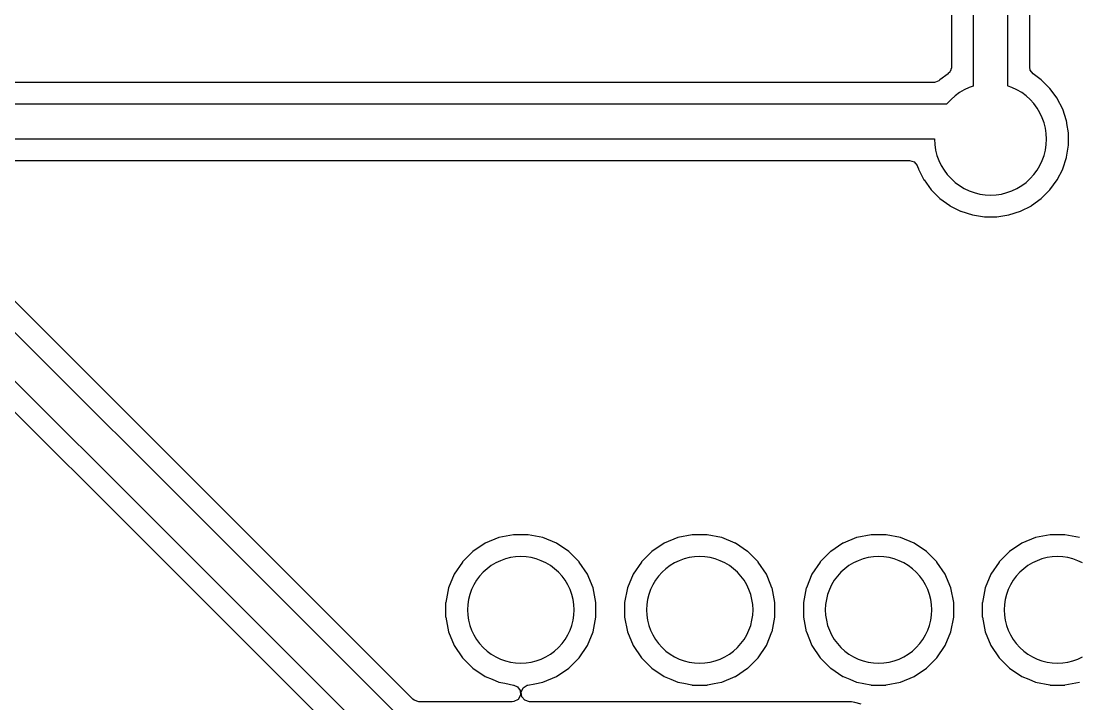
# Model space of a CAD drawing. Header units: metres. Extents: x 92.3 to 181.5, y -134.8 to -50.6.
# Drawn here: x 140.28 to 155.3, y -69.98 to -60.27 of the extents above; entities that cross this region are included whole.
import ezdxf

# ---------------------------------------------------------------- set-up
doc = ezdxf.new("R2010")
doc.units = ezdxf.units.M

msp = doc.modelspace()

# ---------------------------------------------------------------- linework, layer by layer
for points in [[(137.454, -61.945), (153.25, -61.945), (153.25, -61.945), (153.25, -61.945), (153.25, -61.945), (153.25, -61.945), (153.251, -61.945), (153.251, -61.945), (153.251, -61.945), (153.251, -61.945), (153.251, -61.945), (153.251, -61.945), (153.251, -61.945), (153.251, -61.945), (153.251, -61.945), (153.251, -61.945), (153.252, -61.945), (153.252, -61.945), (153.252, -61.945), (153.252, -61.945), (153.252, -61.945), (153.252, -61.946), (153.252, -61.946), (153.252, -61.946), (153.252, -61.946), (153.252, -61.946), (153.252, -61.946), (153.252, -61.946), (153.253, -61.946), (153.253, -61.946), (153.253, -61.946), (153.253, -61.946), (153.253, -61.946), (153.253, -61.946), (153.253, -61.946), (153.253, -61.946), (153.253, -61.946), (153.253, -61.946), (153.253, -61.946), (153.253, -61.947), (153.254, -61.947), (153.254, -61.947), (153.254, -61.947), (153.254, -61.947), (153.254, -61.947), (153.254, -61.947), (153.254, -61.947), (153.254, -61.947), (153.254, -61.947), (153.254, -61.947), (153.254, -61.947), (153.254, -61.947), (153.254, -61.947), (153.254, -61.948), (153.254, -61.948), (153.254, -61.948), (153.254, -61.948), (153.254, -61.948), (153.255, -61.948), (153.255, -61.948), (153.255, -61.948), (153.255, -61.948), (153.255, -61.948), (153.255, -61.949), (153.255, -61.949), (153.255, -61.949), (153.255, -61.949), (153.255, -61.949), (153.255, -61.949), (153.255, -61.949), (153.255, -61.949), (153.255, -61.949), (153.255, -61.949), (153.255, -61.95), (153.255, -61.95), (153.255, -61.95), (153.255, -61.95), (153.255, -61.95), (153.259, -62.028), (153.27, -62.105), (153.289, -62.181), (153.316, -62.254), (153.349, -62.325), (153.389, -62.392), (153.435, -62.454), (153.488, -62.512), (153.546, -62.565), (153.608, -62.611), (153.675, -62.651), (153.746, -62.684), (153.819, -62.711), (153.895, -62.73), (153.972, -62.741), (154.05, -62.745), (154.128, -62.741), (154.205, -62.73), (154.281, -62.711), (154.354, -62.684), (154.425, -62.651), (154.492, -62.611), (154.554, -62.565), (154.612, -62.512), (154.665, -62.454), (154.711, -62.392), (154.751, -62.325), (154.784, -62.254), (154.811, -62.181), (154.83, -62.105), (154.841, -62.028), (154.845, -61.95), (154.841, -61.872), (154.83, -61.795), (154.811, -61.719), (154.784, -61.646), (154.751, -61.575), (154.711, -61.508), (154.665, -61.446), (154.612, -61.388), (154.554, -61.335), (154.492, -61.289), (154.425, -61.249), (154.354, -61.216), (154.298, -61.196), (154.298, -61.196), (154.298, -61.196), (154.298, -61.195), (154.298, -61.195), (154.298, -61.195), (154.298, -61.195), (154.298, -61.195), (154.298, -61.195), (154.298, -61.195), (154.298, -61.195), (154.298, -61.195), (154.297, -61.195), (154.297, -61.195), (154.297, -61.195), (154.297, -61.195), (154.297, -61.195), (154.297, -61.195), (154.297, -61.195), (154.297, -61.195), (154.297, -61.195), (154.297, -61.195), (154.297, -61.194), (154.297, -61.194), (154.296, -61.194), (154.296, -61.194), (154.296, -61.194), (154.296, -61.194), (154.296, -61.194), (154.296, -61.194), (154.296, -61.194), (154.296, -61.194), (154.296, -61.194), (154.296, -61.194), (154.296, -61.193), (154.296, -61.193), (154.296, -61.193), (154.296, -61.193), (154.296, -61.193), (154.296, -61.193), (154.296, -61.193), (154.296, -61.193), (154.295, -61.193), (154.295, -61.193), (154.295, -61.192), (154.295, -61.192), (154.295, -61.192), (154.295, -61.192), (154.295, -61.192), (154.295, -61.192), (154.295, -61.192), (154.295, -61.192), (154.295, -61.192), (154.295, -61.192), (154.295, -61.191), (154.295, -61.191), (154.295, -61.191), (154.295, -61.191), (154.295, -61.191), (154.295, -61.191), (154.295, -61.191), (154.295, -61.191), (154.295, -57.191)], [(153.805, -57.224), (153.805, -61.191), (153.805, -61.191), (153.805, -61.191), (153.805, -61.191), (153.805, -61.191), (153.805, -61.191), (153.805, -61.191), (153.805, -61.191), (153.805, -61.192), (153.805, -61.192), (153.805, -61.192), (153.805, -61.192), (153.805, -61.192), (153.805, -61.192), (153.805, -61.192), (153.805, -61.192), (153.805, -61.192), (153.805, -61.192), (153.805, -61.193), (153.805, -61.193), (153.804, -61.193), (153.804, -61.193), (153.804, -61.193), (153.804, -61.193), (153.804, -61.193), (153.804, -61.193), (153.804, -61.193), (153.804, -61.193), (153.804, -61.194), (153.804, -61.194), (153.804, -61.194), (153.804, -61.194), (153.804, -61.194), (153.804, -61.194), (153.804, -61.194), (153.804, -61.194), (153.804, -61.194), (153.804, -61.194), (153.803, -61.194), (153.803, -61.194), (153.803, -61.195), (153.803, -61.195), (153.803, -61.195), (153.803, -61.195), (153.803, -61.195), (153.803, -61.195), (153.803, -61.195), (153.803, -61.195), (153.803, -61.195), (153.803, -61.195), (153.802, -61.195), (153.802, -61.195), (153.802, -61.195), (153.802, -61.195), (153.802, -61.195), (153.802, -61.195), (153.802, -61.195), (153.802, -61.195), (153.802, -61.195), (153.802, -61.196), (153.802, -61.196), (153.802, -61.196), (153.746, -61.216), (153.675, -61.249), (153.608, -61.289), (153.546, -61.335), (153.488, -61.388), (153.435, -61.446), (153.43, -61.453), (153.43, -61.453), (153.43, -61.453), (153.43, -61.453), (153.43, -61.453), (153.43, -61.453), (153.43, -61.453), (153.43, -61.453), (153.43, -61.453), (153.43, -61.454), (153.43, -61.454), (153.429, -61.454), (153.429, -61.454), (153.429, -61.454), (153.429, -61.454), (153.429, -61.454), (153.429, -61.454), (153.429, -61.454), (153.429, -61.454), (153.429, -61.454), (153.429, -61.454), (153.429, -61.454), (153.429, -61.454), (153.428, -61.454), (153.428, -61.454), (153.428, -61.454), (153.428, -61.454), (153.428, -61.454), (153.428, -61.454), (153.428, -61.455), (153.428, -61.455), (153.428, -61.455), (153.428, -61.455), (153.428, -61.455), (153.427, -61.455), (153.427, -61.455), (153.427, -61.455), (153.427, -61.455), (153.427, -61.455), (153.427, -61.455), (153.427, -61.455), (153.427, -61.455), (153.427, -61.455), (153.427, -61.455), (153.427, -61.455), (153.427, -61.455), (153.426, -61.455), (153.426, -61.455), (153.426, -61.455), (153.426, -61.455), (123.411, -61.455)], [(153.494, -57.507), (153.494, -60.926), (153.493, -60.93), (153.493, -60.93), (153.493, -60.93), (153.493, -60.93), (153.493, -60.93), (153.493, -60.93), (153.493, -60.93), (153.493, -60.93), (153.493, -60.93), (153.493, -60.931), (153.493, -60.931), (153.493, -60.931), (153.493, -60.931), (153.493, -60.931), (153.493, -60.931), (153.493, -60.931), (153.493, -60.931), (153.493, -60.931), (153.493, -60.931), (153.493, -60.932), (153.493, -60.932), (153.493, -60.932), (153.493, -60.932), (153.493, -60.932), (153.493, -60.932), (153.494, -60.935), (153.484, -60.962), (153.484, -60.963), (153.484, -60.963), (153.484, -60.963), (153.484, -60.963), (153.475, -60.991), (153.472, -60.994), (153.472, -60.994), (153.472, -60.995), (153.472, -60.995), (153.472, -60.995), (153.472, -60.995), (153.472, -60.995), (153.472, -60.995), (153.472, -60.995), (153.472, -60.995), (153.472, -60.995), (153.472, -60.995), (153.471, -60.995), (153.471, -60.995), (153.471, -60.996), (153.471, -60.996), (153.471, -60.996), (153.471, -60.996), (153.471, -60.996), (153.471, -60.996), (153.47, -60.998), (153.45, -61.018), (153.45, -61.019), (153.45, -61.019), (153.45, -61.019), (153.45, -61.019), (153.446, -61.022), (153.446, -61.022), (153.33, -61.107), (153.33, -61.107), (153.33, -61.107), (153.33, -61.107), (153.33, -61.107), (153.33, -61.107), (153.33, -61.107), (153.33, -61.107), (153.33, -61.107), (153.33, -61.107), (153.321, -61.116), (153.315, -61.12), (153.291, -61.129), (153.29, -61.129), (153.29, -61.129), (153.29, -61.129), (153.29, -61.13), (153.29, -61.13), (153.29, -61.13), (153.268, -61.142), (153.253, -61.143), (153.253, -61.143), (153.253, -61.143), (153.253, -61.143), (153.253, -61.143), (153.253, -61.143), (153.253, -61.143), (153.253, -61.143), (153.253, -61.143), (153.252, -61.143), (153.252, -61.143), (153.252, -61.144), (153.252, -61.144), (153.252, -61.144), (153.252, -61.144), (153.251, -61.144), (153.251, -61.144), (153.25, -61.144), (153.25, -61.144), (153.25, -61.144), (153.25, -61.144), (153.25, -61.144), (153.25, -61.144), (153.25, -61.144), (153.25, -61.144), (153.25, -61.144), (153.25, -61.144), (153.25, -61.144), (153.249, -61.144), (153.249, -61.144), (153.249, -61.144), (153.249, -61.144), (153.249, -61.144), (153.243, -61.144), (123.608, -61.144)], [(138.478, -62.256), (152.9, -62.256), (152.965, -62.275), (153.009, -62.326), (153.014, -62.338), (153.025, -62.374), (153.025, -62.374), (153.025, -62.374), (153.025, -62.374), (153.026, -62.374), (153.026, -62.374), (153.026, -62.374), (153.026, -62.375), (153.026, -62.375), (153.026, -62.375), (153.071, -62.464), (153.104, -62.529), (153.104, -62.529), (153.104, -62.529), (153.104, -62.529), (153.105, -62.529), (153.105, -62.529), (153.105, -62.529), (153.105, -62.53), (153.105, -62.53), (153.105, -62.53), (153.207, -62.67), (153.207, -62.67), (153.207, -62.67), (153.207, -62.67), (153.207, -62.67), (153.207, -62.67), (153.207, -62.67), (153.207, -62.67), (153.207, -62.67), (153.207, -62.67), (153.33, -62.793), (153.33, -62.793), (153.33, -62.793), (153.33, -62.793), (153.33, -62.793), (153.33, -62.793), (153.33, -62.793), (153.33, -62.793), (153.33, -62.793), (153.33, -62.793), (153.47, -62.895), (153.47, -62.895), (153.47, -62.895), (153.471, -62.895), (153.471, -62.895), (153.471, -62.895), (153.471, -62.896), (153.471, -62.896), (153.471, -62.896), (153.471, -62.896), (153.625, -62.974), (153.625, -62.974), (153.625, -62.974), (153.626, -62.974), (153.626, -62.974), (153.626, -62.974), (153.626, -62.975), (153.626, -62.975), (153.626, -62.975), (153.626, -62.975), (153.791, -63.028), (153.791, -63.028), (153.791, -63.028), (153.791, -63.028), (153.791, -63.028), (153.791, -63.028), (153.791, -63.028), (153.791, -63.028), (153.791, -63.028), (153.792, -63.028), (153.963, -63.055), (153.963, -63.055), (153.963, -63.055), (153.963, -63.056), (153.963, -63.056), (153.963, -63.056), (153.963, -63.056), (153.963, -63.056), (153.963, -63.056), (153.963, -63.056), (154.137, -63.056), (154.137, -63.056), (154.137, -63.056), (154.137, -63.056), (154.137, -63.056), (154.137, -63.056), (154.137, -63.056), (154.137, -63.055), (154.137, -63.055), (154.137, -63.055), (154.308, -63.028), (154.309, -63.028), (154.309, -63.028), (154.309, -63.028), (154.309, -63.028), (154.309, -63.028), (154.309, -63.028), (154.309, -63.028), (154.309, -63.028), (154.309, -63.028), (154.474, -62.975), (154.474, -62.975), (154.474, -62.975), (154.474, -62.975), (154.474, -62.974), (154.474, -62.974), (154.474, -62.974), (154.475, -62.974), (154.475, -62.974), (154.475, -62.974), (154.629, -62.896), (154.629, -62.896), (154.629, -62.896), (154.629, -62.896), (154.629, -62.895), (154.629, -62.895), (154.629, -62.895), (154.63, -62.895), (154.63, -62.895), (154.63, -62.895), (154.77, -62.793), (154.77, -62.793), (154.77, -62.793), (154.77, -62.793), (154.77, -62.793), (154.77, -62.793), (154.77, -62.793), (154.77, -62.793), (154.77, -62.793), (154.77, -62.793), (154.893, -62.67), (154.893, -62.67), (154.893, -62.67), (154.893, -62.67), (154.893, -62.67), (154.893, -62.67), (154.893, -62.67), (154.893, -62.67), (154.893, -62.67), (154.893, -62.67), (154.995, -62.53), (154.995, -62.53), (154.995, -62.53), (154.995, -62.529), (154.995, -62.529), (154.995, -62.529), (154.996, -62.529), (154.996, -62.529), (154.996, -62.529), (154.996, -62.529), (155.074, -62.375), (155.074, -62.375), (155.074, -62.375), (155.074, -62.374), (155.074, -62.374), (155.074, -62.374), (155.075, -62.374), (155.075, -62.374), (155.075, -62.374), (155.075, -62.374), (155.128, -62.209), (155.128, -62.209), (155.128, -62.209), (155.128, -62.209), (155.128, -62.209), (155.128, -62.209), (155.128, -62.209), (155.128, -62.209), (155.128, -62.209), (155.128, -62.208), (155.155, -62.037), (155.155, -62.037), (155.155, -62.037), (155.155, -62.037), (155.155, -62.037), (155.155, -62.037), (155.155, -62.037), (155.155, -62.037), (155.155, -62.037), (155.155, -62.037), (155.155, -61.863), (155.155, -61.863), (155.155, -61.863), (155.155, -61.863), (155.155, -61.863), (155.155, -61.863), (155.155, -61.863), (155.155, -61.863), (155.155, -61.863), (155.155, -61.863), (155.134, -61.727), (155.132, -61.713), (155.128, -61.692), (155.128, -61.691), (155.128, -61.691), (155.128, -61.691), (155.128, -61.691), (155.128, -61.691), (155.128, -61.691), (155.128, -61.691), (155.128, -61.691), (155.128, -61.691), (155.075, -61.526), (155.075, -61.526), (155.075, -61.526), (155.075, -61.526), (155.074, -61.526), (155.074, -61.526), (155.074, -61.526), (155.074, -61.525), (155.074, -61.525), (155.074, -61.525), (154.996, -61.371), (154.996, -61.371), (154.996, -61.371), (154.996, -61.371), (154.995, -61.371), (154.995, -61.371), (154.995, -61.371), (154.995, -61.37), (154.995, -61.37), (154.995, -61.37), (154.893, -61.23), (154.893, -61.23), (154.893, -61.23), (154.893, -61.23), (154.893, -61.23), (154.893, -61.23), (154.893, -61.23), (154.893, -61.23), (154.893, -61.23), (154.893, -61.23), (154.77, -61.107), (154.77, -61.107), (154.77, -61.107), (154.77, -61.107), (154.77, -61.107), (154.77, -61.107), (154.77, -61.107), (154.77, -61.107), (154.77, -61.107), (154.77, -61.107), (154.655, -61.023), (154.614, -60.969), (154.606, -60.926), (154.606, -57.438)], [(136.75, -61.947), (145.477, -70.673)], [(145.75, -70.253), (137.45, -61.954)], [(136.655, -62.291), (145.308, -70.944)], [(152.214, -69.982), (152.124, -69.958), (152.074, -69.945), (152.074, -69.945), (152.074, -69.945), (152.073, -69.945), (152.073, -69.945), (152.073, -69.945), (152.073, -69.945), (152.073, -69.945), (152.073, -69.945), (152.073, -69.945), (152.073, -69.945), (152.073, -69.945), (152.073, -69.945), (152.073, -69.945), (152.072, -69.945), (147.502, -69.945), (147.437, -69.925), (147.393, -69.875), (147.383, -69.809), (147.411, -69.748), (147.468, -69.711), (147.48, -69.709), (147.48, -69.709), (147.48, -69.709), (147.48, -69.709), (147.48, -69.709), (147.48, -69.709), (147.48, -69.709), (147.48, -69.709), (147.481, -69.709), (147.481, -69.709), (147.481, -69.709), (147.481, -69.709), (147.481, -69.709), (147.481, -69.709), (147.481, -69.708), (147.481, -69.708), (147.481, -69.708), (147.481, -69.708), (147.481, -69.708), (147.481, -69.708), (147.577, -69.689), (147.691, -69.667), (147.691, -69.667), (147.691, -69.667), (147.691, -69.666), (147.691, -69.666), (147.691, -69.666), (147.691, -69.666), (147.692, -69.666), (147.692, -69.666), (147.692, -69.666), (147.885, -69.586), (147.885, -69.586), (147.885, -69.586), (147.886, -69.586), (147.886, -69.586), (147.886, -69.586), (147.886, -69.586), (147.886, -69.586), (147.886, -69.586), (147.886, -69.586), (148.06, -69.469), (148.06, -69.469), (148.06, -69.469), (148.06, -69.469), (148.06, -69.469), (148.06, -69.469), (148.061, -69.469), (148.061, -69.469), (148.061, -69.469), (148.061, -69.469), (148.209, -69.321), (148.209, -69.321), (148.209, -69.321), (148.209, -69.321), (148.209, -69.32), (148.209, -69.32), (148.209, -69.32), (148.209, -69.32), (148.209, -69.32), (148.209, -69.32), (148.326, -69.146), (148.326, -69.146), (148.326, -69.146), (148.326, -69.146), (148.326, -69.146), (148.326, -69.146), (148.326, -69.146), (148.326, -69.145), (148.326, -69.145), (148.326, -69.145), (148.406, -68.952), (148.406, -68.952), (148.406, -68.952), (148.406, -68.951), (148.406, -68.951), (148.406, -68.951), (148.406, -68.951), (148.407, -68.951), (148.407, -68.951), (148.407, -68.951), (148.447, -68.746), (148.447, -68.746), (148.447, -68.745), (148.447, -68.745), (148.447, -68.745), (148.447, -68.745), (148.447, -68.745), (148.447, -68.745), (148.447, -68.745), (148.447, -68.745), (148.447, -68.535), (148.447, -68.535), (148.447, -68.535), (148.447, -68.535), (148.447, -68.535), (148.447, -68.535), (148.447, -68.535), (148.447, -68.535), (148.447, -68.534), (148.447, -68.534), (148.447, -68.534), (148.407, -68.329), (148.407, -68.329), (148.407, -68.329), (148.406, -68.329), (148.406, -68.329), (148.406, -68.329), (148.406, -68.329), (148.406, -68.328), (148.406, -68.328), (148.406, -68.328), (148.345, -68.181), (148.326, -68.135), (148.326, -68.135), (148.326, -68.135), (148.326, -68.134), (148.326, -68.134), (148.326, -68.134), (148.326, -68.134), (148.326, -68.134), (148.326, -68.134), (148.326, -68.134), (148.209, -67.96), (148.209, -67.96), (148.209, -67.96), (148.209, -67.96), (148.209, -67.96), (148.209, -67.96), (148.209, -67.959), (148.209, -67.959), (148.209, -67.959), (148.209, -67.959), (148.061, -67.811), (148.061, -67.811), (148.061, -67.811), (148.061, -67.811), (148.06, -67.811), (148.06, -67.811), (148.06, -67.811), (148.06, -67.811), (148.06, -67.811), (148.06, -67.811), (147.886, -67.694), (147.886, -67.694), (147.886, -67.694), (147.886, -67.694), (147.886, -67.694), (147.886, -67.694), (147.886, -67.694), (147.885, -67.694), (147.885, -67.694), (147.885, -67.694), (147.692, -67.614), (147.692, -67.614), (147.692, -67.614), (147.692, -67.614), (147.691, -67.614), (147.691, -67.614), (147.691, -67.614), (147.691, -67.614), (147.691, -67.614), (147.691, -67.613), (147.691, -67.613), (147.691, -67.613), (147.691, -67.613), (147.691, -67.613), (147.691, -67.613), (147.486, -67.573), (147.486, -67.573), (147.485, -67.573), (147.485, -67.573), (147.485, -67.573), (147.485, -67.573), (147.485, -67.573), (147.485, -67.573), (147.485, -67.573), (147.485, -67.573), (147.275, -67.573), (147.275, -67.573), (147.275, -67.573), (147.275, -67.573), (147.275, -67.573), (147.275, -67.573), (147.275, -67.573), (147.275, -67.573), (147.274, -67.573), (147.274, -67.573), (147.069, -67.613), (147.069, -67.613), (147.069, -67.613), (147.069, -67.613), (147.069, -67.613), (147.069, -67.613), (147.069, -67.614), (147.069, -67.614), (147.069, -67.614), (147.069, -67.614), (147.069, -67.614), (147.068, -67.614), (147.068, -67.614), (147.068, -67.614), (147.068, -67.614), (146.875, -67.694), (146.875, -67.694), (146.875, -67.694), (146.874, -67.694), (146.874, -67.694), (146.874, -67.694), (146.874, -67.694), (146.874, -67.694), (146.874, -67.694), (146.874, -67.694), (146.7, -67.811), (146.7, -67.811), (146.7, -67.811), (146.7, -67.811), (146.7, -67.811), (146.7, -67.811), (146.699, -67.811), (146.699, -67.811), (146.699, -67.811), (146.699, -67.811), (146.551, -67.959), (146.551, -67.959), (146.551, -67.959), (146.551, -67.959), (146.551, -67.96), (146.551, -67.96), (146.551, -67.96), (146.551, -67.96), (146.551, -67.96), (146.551, -67.96), (146.434, -68.134), (146.434, -68.134), (146.434, -68.134), (146.434, -68.134), (146.434, -68.134), (146.434, -68.134), (146.434, -68.134), (146.434, -68.135), (146.434, -68.135), (146.434, -68.135), (146.354, -68.328), (146.354, -68.328), (146.354, -68.328), (146.354, -68.328), (146.354, -68.329), (146.354, -68.329), (146.354, -68.329), (146.354, -68.329), (146.354, -68.329), (146.353, -68.329), (146.353, -68.329), (146.353, -68.329), (146.353, -68.329), (146.353, -68.329), (146.353, -68.329), (146.313, -68.534), (146.313, -68.534), (146.313, -68.535), (146.313, -68.535), (146.313, -68.535), (146.313, -68.535), (146.312, -68.535), (146.312, -68.535), (146.312, -68.535), (146.312, -68.535), (146.312, -68.745), (146.312, -68.745), (146.312, -68.745), (146.312, -68.745), (146.313, -68.745), (146.313, -68.745), (146.313, -68.745), (146.313, -68.745), (146.313, -68.746), (146.313, -68.746), (146.353, -68.951), (146.353, -68.951), (146.353, -68.951), (146.353, -68.951), (146.353, -68.951), (146.353, -68.951), (146.354, -68.951), (146.354, -68.951), (146.354, -68.951), (146.354, -68.951), (146.354, -68.951), (146.354, -68.952), (146.354, -68.952), (146.354, -68.952), (146.354, -68.952), (146.434, -69.145), (146.434, -69.145), (146.434, -69.145), (146.434, -69.146), (146.434, -69.146), (146.434, -69.146), (146.434, -69.146), (146.434, -69.146), (146.434, -69.146), (146.434, -69.146), (146.551, -69.32), (146.551, -69.32), (146.551, -69.32), (146.551, -69.32), (146.551, -69.32), (146.551, -69.32), (146.551, -69.321), (146.551, -69.321), (146.551, -69.321), (146.551, -69.321), (146.699, -69.469), (146.699, -69.469), (146.699, -69.469), (146.699, -69.469), (146.7, -69.469), (146.7, -69.469), (146.7, -69.469), (146.7, -69.469), (146.7, -69.469), (146.7, -69.469), (146.874, -69.586), (146.874, -69.586), (146.874, -69.586), (146.874, -69.586), (146.874, -69.586), (146.874, -69.586), (146.874, -69.586), (146.875, -69.586), (146.875, -69.586), (146.875, -69.586), (146.971, -69.626), (147.068, -69.666), (147.068, -69.666), (147.068, -69.666), (147.069, -69.666), (147.069, -69.666), (147.069, -69.666), (147.069, -69.666), (147.069, -69.667), (147.069, -69.667), (147.069, -69.667), (147.153, -69.683), (147.276, -69.708), (147.276, -69.708), (147.276, -69.708), (147.276, -69.708), (147.276, -69.708), (147.276, -69.708), (147.276, -69.708), (147.276, -69.708), (147.276, -69.708), (147.277, -69.708), (147.277, -69.709), (147.277, -69.709), (147.277, -69.709), (147.277, -69.709), (147.277, -69.709), (147.277, -69.709), (147.277, -69.709), (147.277, -69.709), (147.277, -69.709), (147.277, -69.709), (147.277, -69.709), (147.277, -69.709), (147.277, -69.71), (147.277, -69.71), (147.277, -69.71), (147.278, -69.71), (147.278, -69.71), (147.278, -69.71), (147.278, -69.71), (147.278, -69.71), (147.278, -69.71), (147.278, -69.71), (147.278, -69.71), (147.278, -69.71), (147.278, -69.71), (147.278, -69.71), (147.278, -69.71), (147.279, -69.71), (147.279, -69.71), (147.279, -69.71), (147.279, -69.711), (147.279, -69.711), (147.279, -69.711), (147.333, -69.732), (147.371, -69.787), (147.374, -69.854), (147.341, -69.912), (147.281, -69.942), (147.259, -69.945), (145.93, -69.945), (145.865, -69.925), (145.845, -69.909), (138.395, -62.459)], [(148.853, -68.534), (148.853, -68.534), (148.853, -68.535), (148.853, -68.535), (148.853, -68.535), (148.853, -68.535), (148.852, -68.535), (148.852, -68.535), (148.852, -68.535), (148.852, -68.535), (148.852, -68.745), (148.852, -68.745), (148.852, -68.745), (148.852, -68.745), (148.853, -68.745), (148.853, -68.745), (148.853, -68.745), (148.853, -68.745), (148.853, -68.746), (148.853, -68.746), (148.893, -68.951), (148.893, -68.951), (148.893, -68.951), (148.893, -68.951), (148.893, -68.951), (148.893, -68.951), (148.894, -68.951), (148.894, -68.951), (148.894, -68.951), (148.894, -68.951), (148.894, -68.951), (148.894, -68.952), (148.894, -68.952), (148.894, -68.952), (148.894, -68.952), (148.974, -69.145), (148.974, -69.145), (148.974, -69.145), (148.974, -69.146), (148.974, -69.146), (148.974, -69.146), (148.974, -69.146), (148.974, -69.146), (148.974, -69.146), (148.974, -69.146), (149.091, -69.32), (149.091, -69.32), (149.091, -69.32), (149.091, -69.32), (149.091, -69.32), (149.091, -69.32), (149.091, -69.321), (149.091, -69.321), (149.091, -69.321), (149.091, -69.321), (149.239, -69.469), (149.239, -69.469), (149.239, -69.469), (149.239, -69.469), (149.24, -69.469), (149.24, -69.469), (149.24, -69.469), (149.24, -69.469), (149.24, -69.469), (149.24, -69.469), (149.414, -69.586), (149.414, -69.586), (149.414, -69.586), (149.414, -69.586), (149.414, -69.586), (149.414, -69.586), (149.414, -69.586), (149.415, -69.586), (149.415, -69.586), (149.415, -69.586), (149.511, -69.626), (149.608, -69.666), (149.608, -69.666), (149.608, -69.666), (149.609, -69.666), (149.609, -69.666), (149.609, -69.666), (149.609, -69.666), (149.609, -69.667), (149.609, -69.667), (149.609, -69.667), (149.693, -69.683), (149.809, -69.706), (149.809, -69.706), (149.814, -69.707), (149.814, -69.707), (149.815, -69.707), (149.815, -69.707), (149.815, -69.708), (149.815, -69.708), (149.815, -69.708), (149.815, -69.708), (149.815, -69.708), (149.815, -69.708), (150.025, -69.708), (150.025, -69.708), (150.025, -69.708), (150.025, -69.708), (150.025, -69.708), (150.025, -69.708), (150.025, -69.707), (150.025, -69.707), (150.026, -69.707), (150.026, -69.707), (150.031, -69.706), (150.124, -69.688), (150.231, -69.667), (150.231, -69.667), (150.231, -69.667), (150.231, -69.666), (150.231, -69.666), (150.231, -69.666), (150.231, -69.666), (150.232, -69.666), (150.232, -69.666), (150.232, -69.666), (150.425, -69.586), (150.425, -69.586), (150.425, -69.586), (150.426, -69.586), (150.426, -69.586), (150.426, -69.586), (150.426, -69.586), (150.426, -69.586), (150.426, -69.586), (150.426, -69.586), (150.6, -69.469), (150.6, -69.469), (150.6, -69.469), (150.6, -69.469), (150.6, -69.469), (150.6, -69.469), (150.601, -69.469), (150.601, -69.469), (150.601, -69.469), (150.601, -69.469), (150.749, -69.321), (150.749, -69.321), (150.749, -69.321), (150.749, -69.321), (150.749, -69.32), (150.749, -69.32), (150.749, -69.32), (150.749, -69.32), (150.749, -69.32), (150.749, -69.32), (150.866, -69.146), (150.866, -69.146), (150.866, -69.146), (150.866, -69.146), (150.866, -69.146), (150.866, -69.146), (150.866, -69.146), (150.866, -69.145), (150.866, -69.145), (150.866, -69.145), (150.946, -68.952), (150.946, -68.952), (150.946, -68.952), (150.946, -68.951), (150.946, -68.951), (150.946, -68.951), (150.946, -68.951), (150.947, -68.951), (150.947, -68.951), (150.947, -68.951), (150.987, -68.746), (150.987, -68.746), (150.987, -68.745), (150.987, -68.745), (150.987, -68.745), (150.987, -68.745), (150.987, -68.745), (150.987, -68.745), (150.987, -68.745), (150.987, -68.745), (150.987, -68.535), (150.987, -68.535), (150.987, -68.535), (150.987, -68.535), (150.987, -68.535), (150.987, -68.535), (150.987, -68.535), (150.987, -68.535), (150.987, -68.534), (150.987, -68.534), (150.987, -68.534), (150.947, -68.329), (150.947, -68.329), (150.947, -68.329), (150.946, -68.329), (150.946, -68.329), (150.946, -68.329), (150.946, -68.329), (150.946, -68.328), (150.946, -68.328), (150.946, -68.328), (150.885, -68.181), (150.866, -68.135), (150.866, -68.135), (150.866, -68.135), (150.866, -68.134), (150.866, -68.134), (150.866, -68.134), (150.866, -68.134), (150.866, -68.134), (150.866, -68.134), (150.866, -68.134), (150.749, -67.96), (150.749, -67.96), (150.749, -67.96), (150.749, -67.96), (150.749, -67.96), (150.749, -67.96), (150.749, -67.959), (150.749, -67.959), (150.749, -67.959), (150.749, -67.959), (150.601, -67.811), (150.601, -67.811), (150.601, -67.811), (150.601, -67.811), (150.6, -67.811), (150.6, -67.811), (150.6, -67.811), (150.6, -67.811), (150.6, -67.811), (150.6, -67.811), (150.426, -67.694), (150.426, -67.694), (150.426, -67.694), (150.426, -67.694), (150.426, -67.694), (150.426, -67.694), (150.426, -67.694), (150.425, -67.694), (150.425, -67.694), (150.425, -67.694), (150.232, -67.614), (150.232, -67.614), (150.232, -67.614), (150.232, -67.614), (150.231, -67.614), (150.231, -67.614), (150.231, -67.614), (150.231, -67.614), (150.231, -67.614), (150.231, -67.613), (150.231, -67.613), (150.231, -67.613), (150.231, -67.613), (150.231, -67.613), (150.231, -67.613), (150.026, -67.573), (150.026, -67.573), (150.025, -67.573), (150.025, -67.573), (150.025, -67.573), (150.025, -67.573), (150.025, -67.573), (150.025, -67.573), (150.025, -67.573), (150.025, -67.573), (149.815, -67.573), (149.815, -67.573), (149.815, -67.573), (149.815, -67.573), (149.815, -67.573), (149.815, -67.573), (149.815, -67.573), (149.815, -67.573), (149.814, -67.573), (149.814, -67.573), (149.609, -67.613), (149.609, -67.613), (149.609, -67.613), (149.609, -67.613), (149.609, -67.613), (149.609, -67.613), (149.609, -67.614), (149.609, -67.614), (149.609, -67.614), (149.609, -67.614), (149.609, -67.614), (149.608, -67.614), (149.608, -67.614), (149.608, -67.614), (149.608, -67.614), (149.415, -67.694), (149.415, -67.694), (149.415, -67.694), (149.414, -67.694), (149.414, -67.694), (149.414, -67.694), (149.414, -67.694), (149.414, -67.694), (149.414, -67.694), (149.414, -67.694), (149.24, -67.811), (149.24, -67.811), (149.24, -67.811), (149.24, -67.811), (149.24, -67.811), (149.24, -67.811), (149.239, -67.811), (149.239, -67.811), (149.239, -67.811), (149.239, -67.811), (149.091, -67.959), (149.091, -67.959), (149.091, -67.959), (149.091, -67.959), (149.091, -67.96), (149.091, -67.96), (149.091, -67.96), (149.091, -67.96), (149.091, -67.96), (149.091, -67.96), (148.974, -68.134), (148.974, -68.134), (148.974, -68.134), (148.974, -68.134), (148.974, -68.134), (148.974, -68.134), (148.974, -68.134), (148.974, -68.135), (148.974, -68.135), (148.974, -68.135), (148.894, -68.328), (148.894, -68.328), (148.894, -68.328), (148.894, -68.328), (148.894, -68.329), (148.894, -68.329), (148.894, -68.329), (148.894, -68.329), (148.894, -68.329), (148.893, -68.329), (148.893, -68.329), (148.893, -68.329), (148.893, -68.329), (148.893, -68.329), (148.893, -68.329), (148.853, -68.534), (148.853, -68.534)], [(151.393, -68.534), (151.393, -68.534), (151.393, -68.535), (151.393, -68.535), (151.393, -68.535), (151.393, -68.535), (151.392, -68.535), (151.392, -68.535), (151.392, -68.535), (151.392, -68.535), (151.392, -68.745), (151.392, -68.745), (151.392, -68.745), (151.392, -68.745), (151.393, -68.745), (151.393, -68.745), (151.393, -68.745), (151.393, -68.745), (151.393, -68.746), (151.393, -68.746), (151.433, -68.951), (151.433, -68.951), (151.433, -68.951), (151.433, -68.951), (151.433, -68.951), (151.433, -68.951), (151.434, -68.951), (151.434, -68.951), (151.434, -68.951), (151.434, -68.951), (151.434, -68.951), (151.434, -68.952), (151.434, -68.952), (151.434, -68.952), (151.434, -68.952), (151.514, -69.145), (151.514, -69.145), (151.514, -69.145), (151.514, -69.146), (151.514, -69.146), (151.514, -69.146), (151.514, -69.146), (151.514, -69.146), (151.514, -69.146), (151.514, -69.146), (151.631, -69.32), (151.631, -69.32), (151.631, -69.32), (151.631, -69.32), (151.631, -69.32), (151.631, -69.32), (151.631, -69.321), (151.631, -69.321), (151.631, -69.321), (151.631, -69.321), (151.779, -69.469), (151.779, -69.469), (151.779, -69.469), (151.779, -69.469), (151.78, -69.469), (151.78, -69.469), (151.78, -69.469), (151.78, -69.469), (151.78, -69.469), (151.78, -69.469), (151.954, -69.586), (151.954, -69.586), (151.954, -69.586), (151.954, -69.586), (151.954, -69.586), (151.954, -69.586), (151.954, -69.586), (151.955, -69.586), (151.955, -69.586), (151.955, -69.586), (152.051, -69.626), (152.148, -69.666), (152.148, -69.666), (152.148, -69.666), (152.149, -69.666), (152.149, -69.666), (152.149, -69.666), (152.149, -69.666), (152.149, -69.667), (152.149, -69.667), (152.149, -69.667), (152.349, -69.706), (152.354, -69.707), (152.354, -69.707), (152.355, -69.707), (152.355, -69.707), (152.355, -69.707), (152.355, -69.708), (152.355, -69.708), (152.355, -69.708), (152.355, -69.708), (152.355, -69.708), (152.565, -69.708), (152.565, -69.708), (152.565, -69.708), (152.565, -69.708), (152.565, -69.708), (152.565, -69.708), (152.565, -69.707), (152.565, -69.707), (152.566, -69.707), (152.566, -69.707), (152.566, -69.707), (152.566, -69.707), (152.771, -69.667), (152.771, -69.667), (152.771, -69.667), (152.771, -69.666), (152.771, -69.666), (152.771, -69.666), (152.771, -69.666), (152.772, -69.666), (152.772, -69.666), (152.772, -69.666), (152.965, -69.586), (152.965, -69.586), (152.965, -69.586), (152.966, -69.586), (152.966, -69.586), (152.966, -69.586), (152.966, -69.586), (152.966, -69.586), (152.966, -69.586), (152.966, -69.586), (153.14, -69.469), (153.14, -69.469), (153.14, -69.469), (153.14, -69.469), (153.14, -69.469), (153.14, -69.469), (153.141, -69.469), (153.141, -69.469), (153.141, -69.469), (153.141, -69.469), (153.289, -69.321), (153.289, -69.321), (153.289, -69.321), (153.289, -69.321), (153.289, -69.32), (153.289, -69.32), (153.289, -69.32), (153.289, -69.32), (153.289, -69.32), (153.289, -69.32), (153.406, -69.146), (153.406, -69.146), (153.406, -69.146), (153.406, -69.146), (153.406, -69.146), (153.406, -69.146), (153.406, -69.146), (153.406, -69.145), (153.406, -69.145), (153.406, -69.145), (153.486, -68.952), (153.486, -68.952), (153.486, -68.952), (153.486, -68.951), (153.486, -68.951), (153.486, -68.951), (153.486, -68.951), (153.487, -68.951), (153.487, -68.951), (153.487, -68.951), (153.527, -68.746), (153.527, -68.746), (153.527, -68.745), (153.527, -68.745), (153.527, -68.745), (153.527, -68.745), (153.527, -68.745), (153.527, -68.745), (153.527, -68.745), (153.527, -68.745), (153.527, -68.535), (153.527, -68.535), (153.527, -68.535), (153.527, -68.535), (153.527, -68.535), (153.527, -68.535), (153.527, -68.535), (153.527, -68.535), (153.527, -68.534), (153.527, -68.534), (153.527, -68.534), (153.487, -68.329), (153.487, -68.329), (153.487, -68.329), (153.486, -68.329), (153.486, -68.329), (153.486, -68.329), (153.486, -68.329), (153.486, -68.328), (153.486, -68.328), (153.486, -68.328), (153.425, -68.181), (153.406, -68.135), (153.406, -68.135), (153.406, -68.135), (153.406, -68.134), (153.406, -68.134), (153.406, -68.134), (153.406, -68.134), (153.406, -68.134), (153.406, -68.134), (153.406, -68.134), (153.289, -67.96), (153.289, -67.96), (153.289, -67.96), (153.289, -67.96), (153.289, -67.96), (153.289, -67.96), (153.289, -67.959), (153.289, -67.959), (153.289, -67.959), (153.289, -67.959), (153.141, -67.811), (153.141, -67.811), (153.141, -67.811), (153.141, -67.811), (153.14, -67.811), (153.14, -67.811), (153.14, -67.811), (153.14, -67.811), (153.14, -67.811), (153.14, -67.811), (152.966, -67.694), (152.966, -67.694), (152.966, -67.694), (152.966, -67.694), (152.966, -67.694), (152.966, -67.694), (152.966, -67.694), (152.965, -67.694), (152.965, -67.694), (152.965, -67.694), (152.772, -67.614), (152.772, -67.614), (152.772, -67.614), (152.772, -67.614), (152.771, -67.614), (152.771, -67.614), (152.771, -67.614), (152.771, -67.614), (152.771, -67.614), (152.771, -67.613), (152.771, -67.613), (152.771, -67.613), (152.771, -67.613), (152.771, -67.613), (152.771, -67.613), (152.566, -67.573), (152.566, -67.573), (152.565, -67.573), (152.565, -67.573), (152.565, -67.573), (152.565, -67.573), (152.565, -67.573), (152.565, -67.573), (152.565, -67.573), (152.565, -67.573), (152.355, -67.573), (152.355, -67.573), (152.355, -67.573), (152.355, -67.573), (152.355, -67.573), (152.355, -67.573), (152.355, -67.573), (152.355, -67.573), (152.354, -67.573), (152.354, -67.573), (152.149, -67.613), (152.149, -67.613), (152.149, -67.613), (152.149, -67.613), (152.149, -67.613), (152.149, -67.613), (152.149, -67.614), (152.149, -67.614), (152.149, -67.614), (152.149, -67.614), (152.149, -67.614), (152.148, -67.614), (152.148, -67.614), (152.148, -67.614), (152.148, -67.614), (151.955, -67.694), (151.955, -67.694), (151.955, -67.694), (151.954, -67.694), (151.954, -67.694), (151.954, -67.694), (151.954, -67.694), (151.954, -67.694), (151.954, -67.694), (151.954, -67.694), (151.78, -67.811), (151.78, -67.811), (151.78, -67.811), (151.78, -67.811), (151.78, -67.811), (151.78, -67.811), (151.779, -67.811), (151.779, -67.811), (151.779, -67.811), (151.779, -67.811), (151.631, -67.959), (151.631, -67.959), (151.631, -67.959), (151.631, -67.959), (151.631, -67.96), (151.631, -67.96), (151.631, -67.96), (151.631, -67.96), (151.631, -67.96), (151.631, -67.96), (151.514, -68.134), (151.514, -68.134), (151.514, -68.134), (151.514, -68.134), (151.514, -68.134), (151.514, -68.134), (151.514, -68.134), (151.514, -68.135), (151.514, -68.135), (151.514, -68.135), (151.434, -68.328), (151.434, -68.328), (151.434, -68.328), (151.434, -68.328), (151.434, -68.329), (151.434, -68.329), (151.434, -68.329), (151.434, -68.329), (151.434, -68.329), (151.433, -68.329), (151.433, -68.329), (151.433, -68.329), (151.433, -68.329), (151.433, -68.329), (151.433, -68.329), (151.393, -68.534), (151.393, -68.534)], [(155.311, -67.613), (155.106, -67.573), (155.106, -67.573), (155.105, -67.573), (155.105, -67.573), (155.105, -67.573), (155.105, -67.573), (155.105, -67.573), (155.105, -67.573), (155.105, -67.573), (155.105, -67.573), (154.895, -67.573), (154.895, -67.573), (154.895, -67.573), (154.895, -67.573), (154.895, -67.573), (154.895, -67.573), (154.895, -67.573), (154.895, -67.573), (154.894, -67.573), (154.894, -67.573), (154.689, -67.613), (154.689, -67.613), (154.689, -67.613), (154.689, -67.613), (154.689, -67.613), (154.689, -67.613), (154.689, -67.614), (154.689, -67.614), (154.689, -67.614), (154.689, -67.614), (154.689, -67.614), (154.688, -67.614), (154.688, -67.614), (154.688, -67.614), (154.688, -67.614), (154.495, -67.694), (154.495, -67.694), (154.495, -67.694), (154.494, -67.694), (154.494, -67.694), (154.494, -67.694), (154.494, -67.694), (154.494, -67.694), (154.494, -67.694), (154.494, -67.694), (154.32, -67.811), (154.32, -67.811), (154.32, -67.811), (154.32, -67.811), (154.32, -67.811), (154.32, -67.811), (154.319, -67.811), (154.319, -67.811), (154.319, -67.811), (154.319, -67.811), (154.171, -67.959), (154.171, -67.959), (154.171, -67.959), (154.171, -67.959), (154.171, -67.96), (154.171, -67.96), (154.171, -67.96), (154.171, -67.96), (154.171, -67.96), (154.171, -67.96), (154.054, -68.134), (154.054, -68.134), (154.054, -68.134), (154.054, -68.134), (154.054, -68.134), (154.054, -68.134), (154.054, -68.134), (154.054, -68.135), (154.054, -68.135), (154.054, -68.135), (153.974, -68.328), (153.974, -68.328), (153.974, -68.328), (153.974, -68.328), (153.974, -68.329), (153.974, -68.329), (153.974, -68.329), (153.974, -68.329), (153.974, -68.329), (153.973, -68.329), (153.973, -68.329), (153.973, -68.329), (153.973, -68.329), (153.973, -68.329), (153.973, -68.329), (153.933, -68.534), (153.933, -68.534)], [(147.09, -69.339), (147.16, -69.364), (147.232, -69.382), (147.306, -69.393), (147.38, -69.397), (147.454, -69.393), (147.528, -69.382), (147.6, -69.364), (147.67, -69.339), (147.737, -69.308), (147.801, -69.269), (147.86, -69.225), (147.915, -69.175), (147.965, -69.12), (148.009, -69.061), (148.048, -68.997), (148.079, -68.93), (148.104, -68.86), (148.122, -68.788), (148.133, -68.714), (148.137, -68.64), (148.133, -68.566), (148.122, -68.492), (148.104, -68.42), (148.079, -68.35), (148.048, -68.283), (148.009, -68.219), (147.965, -68.16), (147.915, -68.105), (147.86, -68.055), (147.801, -68.011), (147.737, -67.972), (147.67, -67.941), (147.6, -67.916), (147.528, -67.898), (147.454, -67.887), (147.38, -67.883), (147.306, -67.887), (147.232, -67.898), (147.16, -67.916), (147.09, -67.941), (147.023, -67.972), (146.959, -68.011), (146.9, -68.055), (146.845, -68.105), (146.795, -68.16), (146.751, -68.219), (146.712, -68.283), (146.681, -68.35), (146.656, -68.42), (146.638, -68.492), (146.627, -68.566), (146.623, -68.64), (146.627, -68.714), (146.638, -68.788), (146.656, -68.86), (146.681, -68.93), (146.712, -68.997), (146.751, -69.061), (146.795, -69.12), (146.845, -69.175), (146.9, -69.225), (146.959, -69.269), (147.023, -69.308), (147.09, -69.339)], [(149.63, -69.339), (149.7, -69.364), (149.772, -69.382), (149.846, -69.393), (149.92, -69.397), (149.994, -69.393), (150.068, -69.382), (150.14, -69.364), (150.21, -69.339), (150.277, -69.308), (150.341, -69.269), (150.4, -69.225), (150.455, -69.175), (150.505, -69.12), (150.549, -69.061), (150.588, -68.997), (150.619, -68.93), (150.644, -68.86), (150.662, -68.788), (150.673, -68.714), (150.677, -68.64), (150.673, -68.566), (150.662, -68.492), (150.644, -68.42), (150.619, -68.35), (150.588, -68.283), (150.549, -68.219), (150.505, -68.16), (150.455, -68.105), (150.4, -68.055), (150.341, -68.011), (150.277, -67.972), (150.21, -67.941), (150.14, -67.916), (150.068, -67.898), (149.994, -67.887), (149.92, -67.883), (149.846, -67.887), (149.772, -67.898), (149.7, -67.916), (149.63, -67.941), (149.563, -67.972), (149.499, -68.011), (149.44, -68.055), (149.385, -68.105), (149.335, -68.16), (149.291, -68.219), (149.252, -68.283), (149.221, -68.35), (149.196, -68.42), (149.178, -68.492), (149.167, -68.566), (149.163, -68.64), (149.167, -68.714), (149.178, -68.788), (149.196, -68.86), (149.221, -68.93), (149.252, -68.997), (149.291, -69.061), (149.335, -69.12), (149.385, -69.175), (149.44, -69.225), (149.499, -69.269), (149.563, -69.308), (149.63, -69.339)], [(152.17, -69.339), (152.24, -69.364), (152.312, -69.382), (152.386, -69.393), (152.46, -69.397), (152.534, -69.393), (152.608, -69.382), (152.68, -69.364), (152.75, -69.339), (152.817, -69.308), (152.881, -69.269), (152.94, -69.225), (152.995, -69.175), (153.045, -69.12), (153.089, -69.061), (153.128, -68.997), (153.159, -68.93), (153.184, -68.86), (153.202, -68.788), (153.213, -68.714), (153.217, -68.64), (153.213, -68.566), (153.202, -68.492), (153.184, -68.42), (153.159, -68.35), (153.128, -68.283), (153.089, -68.219), (153.045, -68.16), (152.995, -68.105), (152.94, -68.055), (152.881, -68.011), (152.817, -67.972), (152.75, -67.941), (152.68, -67.916), (152.608, -67.898), (152.534, -67.887), (152.46, -67.883), (152.386, -67.887), (152.312, -67.898), (152.24, -67.916), (152.17, -67.941), (152.103, -67.972), (152.039, -68.011), (151.98, -68.055), (151.925, -68.105), (151.875, -68.16), (151.831, -68.219), (151.792, -68.283), (151.761, -68.35), (151.736, -68.42), (151.718, -68.492), (151.707, -68.566), (151.703, -68.64), (151.707, -68.714), (151.718, -68.788), (151.736, -68.86), (151.761, -68.93), (151.792, -68.997), (151.831, -69.061), (151.875, -69.12), (151.925, -69.175), (151.98, -69.225), (152.039, -69.269), (152.103, -69.308), (152.17, -69.339)], [(155.357, -67.972), (155.29, -67.941), (155.22, -67.916), (155.148, -67.898), (155.074, -67.887), (155, -67.883), (154.926, -67.887), (154.852, -67.898), (154.78, -67.916), (154.71, -67.941), (154.643, -67.972), (154.579, -68.011), (154.52, -68.055), (154.465, -68.105), (154.415, -68.16), (154.371, -68.219), (154.332, -68.283), (154.301, -68.35), (154.276, -68.42), (154.258, -68.492), (154.247, -68.566), (154.243, -68.64), (154.247, -68.714), (154.258, -68.788), (154.276, -68.86), (154.301, -68.93), (154.332, -68.997), (154.371, -69.061), (154.415, -69.12), (154.465, -69.175), (154.52, -69.225), (154.579, -69.269), (154.643, -69.308), (154.71, -69.339)], [(153.933, -68.534), (153.933, -68.534), (153.933, -68.535), (153.933, -68.535), (153.933, -68.535), (153.933, -68.535), (153.932, -68.535), (153.932, -68.535), (153.932, -68.535), (153.932, -68.535), (153.932, -68.745), (153.932, -68.745), (153.932, -68.745), (153.932, -68.745), (153.933, -68.745), (153.933, -68.745), (153.933, -68.745), (153.933, -68.745), (153.933, -68.746), (153.933, -68.746), (153.973, -68.951), (153.973, -68.951), (153.973, -68.951), (153.973, -68.951), (153.973, -68.951), (153.973, -68.951), (153.974, -68.951), (153.974, -68.951), (153.974, -68.951), (153.974, -68.951), (153.974, -68.951), (153.974, -68.952), (153.974, -68.952), (153.974, -68.952), (153.974, -68.952), (154.054, -69.145), (154.054, -69.145), (154.054, -69.145), (154.054, -69.146), (154.054, -69.146), (154.054, -69.146), (154.054, -69.146), (154.054, -69.146), (154.054, -69.146), (154.054, -69.146), (154.171, -69.32), (154.171, -69.32), (154.171, -69.32), (154.171, -69.32), (154.171, -69.32), (154.171, -69.32), (154.171, -69.321), (154.171, -69.321), (154.171, -69.321), (154.171, -69.321), (154.319, -69.469), (154.319, -69.469), (154.319, -69.469), (154.319, -69.469), (154.32, -69.469), (154.32, -69.469), (154.32, -69.469), (154.32, -69.469), (154.32, -69.469), (154.32, -69.469), (154.494, -69.586), (154.494, -69.586), (154.494, -69.586), (154.494, -69.586), (154.494, -69.586), (154.494, -69.586), (154.494, -69.586), (154.495, -69.586), (154.495, -69.586), (154.495, -69.586), (154.591, -69.626), (154.688, -69.666), (154.688, -69.666), (154.688, -69.666), (154.689, -69.666), (154.689, -69.666), (154.689, -69.666), (154.689, -69.666), (154.689, -69.667), (154.689, -69.667), (154.689, -69.667), (154.889, -69.706), (154.894, -69.707), (154.894, -69.707), (154.895, -69.707), (154.895, -69.707), (154.895, -69.707), (154.895, -69.708), (154.895, -69.708), (154.895, -69.708), (154.895, -69.708), (154.895, -69.708), (155.105, -69.708), (155.105, -69.708), (155.105, -69.708), (155.105, -69.708), (155.105, -69.708), (155.105, -69.708), (155.105, -69.707), (155.105, -69.707), (155.106, -69.707), (155.106, -69.707), (155.106, -69.707), (155.106, -69.707), (155.311, -69.667)], [(154.71, -69.339), (154.78, -69.364), (154.852, -69.382), (154.926, -69.393), (155, -69.397), (155.074, -69.393), (155.148, -69.382), (155.22, -69.364), (155.29, -69.339), (155.357, -69.308)]]:
    msp.add_lwpolyline(points)

doc.saveas('drawing.dxf')
